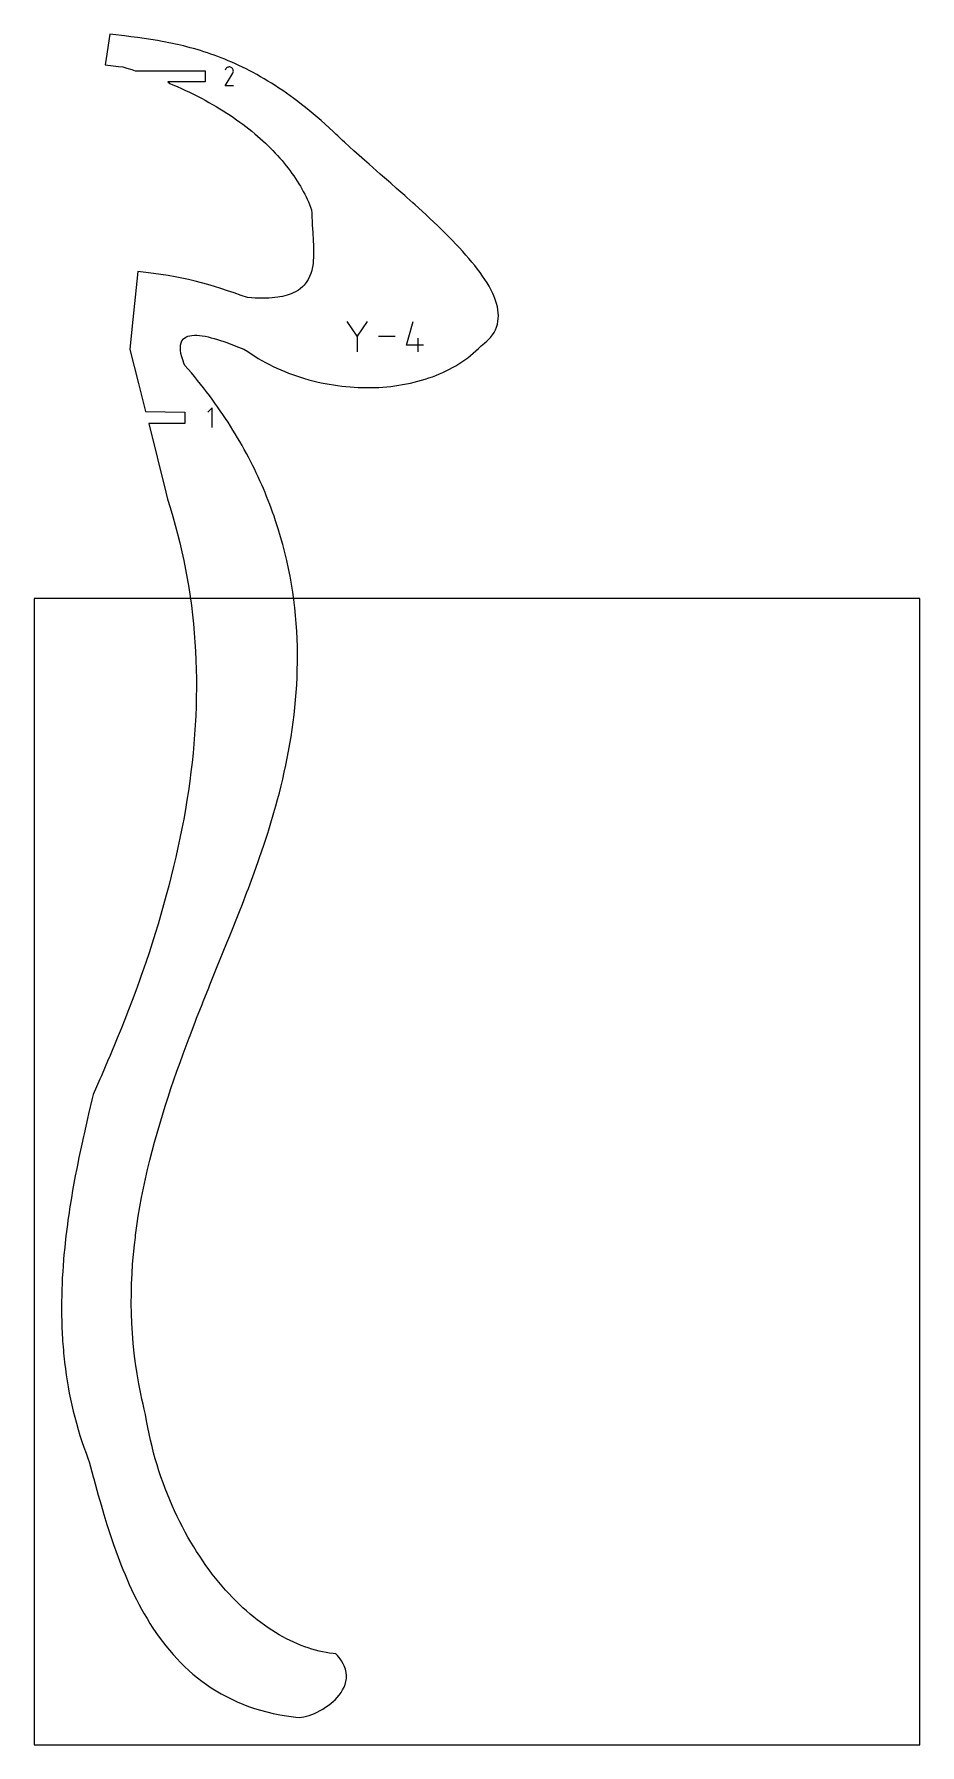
# Model space of a CAD drawing. Extents: x 0 to 216, y 0 to 417.
import ezdxf

# ---------------------------------------------------------------- set-up
doc = ezdxf.new("R2010")
doc.units = 0

msp = doc.modelspace()

# ---------------------------------------------------------------- linework, layer by layer
at = {"layer": 'annotation', "color": 1}
for p, q in [((46.769348, 408.60128), (46.663601, 408.451329)), ((46.896221, 408.726454), (46.769348, 408.60128)), ((47.04036, 408.825848), (46.896221, 408.726454)), ((47.197908, 408.898462), (47.04036, 408.825848)), ((47.365006, 408.943291), (47.197908, 408.898462)), ((47.537794, 408.959335), (47.365006, 408.943291)), ((47.712416, 408.945589), (47.537794, 408.959335)), ((47.885011, 408.901053), (47.712416, 408.945589)), ((48.051722, 408.824723), (47.885011, 408.901053)), ((48.200827, 408.718844), (48.051722, 408.824723)), ((48.051722, 408.824723), (48.051722, 408.824723)), ((48.325495, 408.59179), (48.200827, 408.718844)), ((46.527483, 404.389843), (48.402764, 407.408806)), ((46.663601, 408.451329), (46.530349, 408.195713)), ((48.424618, 408.447455), (48.325495, 408.59179)), ((48.402764, 407.408806), (48.405006, 407.41158)), ((48.402764, 407.408806), (48.402764, 407.408806)), ((48.405006, 407.41158), (48.407156, 407.414377)), ((48.407156, 407.414377), (48.409228, 407.417222)), ((48.409228, 407.417222), (48.411236, 407.420138)), ((48.411236, 407.420138), (48.413195, 407.423148)), ((48.413195, 407.423148), (48.415118, 407.426275)), ((48.415118, 407.426275), (48.417021, 407.429545)), ((48.417021, 407.429545), (48.418916, 407.432979)), ((48.418916, 407.432979), (48.420818, 407.436602)), ((48.420818, 407.436602), (48.498248, 407.602851)), ((48.420818, 407.436602), (48.420818, 407.436602)), ((48.497086, 408.289733), (48.424618, 408.447455)), ((48.541792, 408.122517), (48.497086, 408.289733)), ((48.498248, 407.602851), (48.543481, 407.775182)), ((48.557626, 407.949702), (48.541792, 408.122517)), ((48.543481, 407.775182), (48.557626, 407.949702)), ((48.556936, 404.389843), (46.527483, 404.389843)), ((78.72594, 343.358854), (76.262389, 346.921486)), ((81.189028, 346.921486), (78.72594, 343.358854)), ((90.766727, 341.177599), (92.404463, 346.921254)), ((78.72594, 343.64555), (78.72594, 339.535463)), ((87.997837, 343.228474), (83.959539, 343.228474)), ((93.638323, 339.535695), (93.638323, 342.815798)), ((94.867551, 341.177599), (90.766727, 341.177599)), ((43.419477, 325.863204), (42.352375, 324.795801)), ((43.419477, 321.063204), (43.419477, 325.863204))]:
    msp.add_line(p, q, dxfattribs=at)
at = {"layer": 'boundary', "color": 5}
for p, q in [((18.410479, 416.935335), (17.542053, 411.043345)), ((19.203423, 416.845356), (18.410479, 416.935335)), ((21.984616, 416.526557), (19.203423, 416.845356)), ((23.581195, 416.33099), (21.984616, 416.526557)), ((25.185232, 416.12191), (23.581195, 416.33099)), ((26.796862, 415.895887), (25.185232, 416.12191)), ((28.415897, 415.649927), (26.796862, 415.895887)), ((30.042334, 415.380707), (28.415897, 415.649927)), ((31.173798, 415.181583), (30.042334, 415.380707)), ((31.676259, 415.084966), (31.173798, 415.181583)), ((32.806411, 414.86735), (31.676259, 415.084966)), ((33.317709, 414.759665), (32.806411, 414.86735)), ((34.4473, 414.521336), (33.317709, 414.759665)), ((34.96682, 414.401499), (34.4473, 414.521336)), ((36.362223, 414.075021), (34.96682, 414.401499)), ((37.191924, 413.867047), (36.362223, 414.075021)), ((38.02371, 413.649067), (37.191924, 413.867047)), ((38.857604, 413.420646), (38.02371, 413.649067)), ((39.693717, 413.181464), (38.857604, 413.420646)), ((40.532034, 412.930945), (39.693717, 413.181464)), ((41.372628, 412.668957), (40.532034, 412.930945)), ((17.542053, 411.043345), (17.313119, 409.438164)), ((17.313119, 409.438164), (20.588446, 409.082633)), ((20.588446, 409.082633), (21.640621, 408.968376)), ((21.640621, 408.968376), (22.568081, 408.691113)), ((22.568081, 408.691113), (23.767365, 408.322066)), ((42.215533, 412.39485), (41.372628, 412.668957)), ((43.060817, 412.108426), (42.215533, 412.39485)), ((43.908471, 411.809254), (43.060817, 412.108426)), ((44.758613, 411.496892), (43.908471, 411.809254)), ((45.61126, 411.170987), (44.758613, 411.496892)), ((46.466518, 410.831162), (45.61126, 411.170987)), ((47.324477, 410.477148), (46.466518, 410.831162)), ((48.185128, 410.108397), (47.324477, 410.477148)), ((49.048646, 409.724525), (48.185128, 410.108397)), ((49.915054, 409.325238), (49.048646, 409.724525)), ((50.784457, 408.910061), (49.915054, 409.325238)), ((51.65689, 408.478736), (50.784457, 408.910061)), ((23.767365, 408.322066), (24.629593, 408.047663)), ((24.629593, 408.047663), (41.703826, 408.047663)), ((41.703825, 405.301663), (32.579475, 405.301663)), ((32.579475, 405.301663), (33.060492, 404.950262)), ((33.060492, 404.950262), (33.831083, 404.623498)), ((33.831083, 404.623498), (34.868889, 404.173449)), ((41.703826, 408.047663), (41.703825, 405.301663)), ((52.532559, 408.030738), (51.65689, 408.478736)), ((53.41149, 407.565958), (52.532559, 408.030738)), ((54.293768, 407.08378), (53.41149, 407.565958)), ((55.179523, 406.583973), (54.293768, 407.08378)), ((56.068855, 406.065978), (55.179523, 406.583973)), ((56.961951, 405.529623), (56.068855, 406.065978)), ((57.858864, 404.974452), (56.961951, 405.529623)), ((58.759738, 404.40012), (57.858864, 404.974452)), ((34.868889, 404.173449), (35.890778, 403.716096)), ((35.890778, 403.716096), (36.896785, 403.251474)), ((36.896785, 403.251474), (37.886997, 402.779919)), ((37.886997, 402.779919), (38.861384, 402.301718)), ((38.861384, 402.301718), (39.820144, 401.816677)), ((39.820144, 401.816677), (40.763126, 401.325013)), ((40.763126, 401.325013), (41.690481, 400.82702)), ((41.690481, 400.82702), (42.602266, 400.322814)), ((42.602266, 400.322814), (43.498445, 399.812538)), ((59.66471, 403.806167), (58.759738, 404.40012)), ((60.573921, 403.192382), (59.66471, 403.806167)), ((61.487441, 402.558482), (60.573921, 403.192382)), ((62.405555, 401.903819), (61.487441, 402.558482)), ((63.32832, 401.228181), (62.405555, 401.903819)), ((64.255931, 400.53116), (63.32832, 401.228181)), ((65.18853, 399.81251), (64.255931, 400.53116)), ((43.498445, 399.812538), (44.379042, 399.296273)), ((44.379042, 399.296273), (45.244192, 398.774236)), ((45.244192, 398.774236), (46.093851, 398.246608)), ((46.093851, 398.246608), (46.928098, 397.713241)), ((46.928098, 397.713241), (47.746949, 397.174704)), ((47.746949, 397.174704), (48.550454, 396.630897)), ((48.550454, 396.630897), (49.338587, 396.082053)), ((66.126216, 399.07182), (65.18853, 399.81251)), ((67.069241, 398.308827), (66.126216, 399.07182)), ((68.017783, 397.523032), (67.069241, 398.308827)), ((68.972033, 396.714214), (68.017783, 397.523032)), ((69.932105, 395.881854), (68.972033, 396.714214)), ((49.338587, 396.082053), (50.111506, 395.528168)), ((50.111506, 395.528168), (50.869086, 394.96963)), ((50.869086, 394.96963), (51.61137, 394.406474)), ((51.61137, 394.406474), (52.338412, 393.838727)), ((52.338412, 393.838727), (53.050286, 393.266692)), ((53.050286, 393.266692), (53.746977, 392.690506)), ((53.746977, 392.690506), (54.428504, 392.110218)), ((54.428504, 392.110218), (55.094851, 391.526064)), ((70.898185, 395.025872), (69.932105, 395.881854)), ((71.870534, 394.145622), (70.898185, 395.025872)), ((72.849312, 393.241115), (71.870534, 394.145622)), ((73.533052, 392.597731), (72.849312, 393.241115)), ((74.027936, 392.13888), (73.533052, 392.597731)), ((75.169499, 391.066884), (74.027936, 392.13888)), ((55.094851, 391.526064), (55.746086, 390.93809)), ((55.746086, 390.93809), (56.382164, 390.346573)), ((56.382164, 390.346573), (57.003203, 389.751434)), ((57.003203, 389.751434), (57.609067, 389.15298)), ((57.609067, 389.15298), (58.199909, 388.551345)), ((58.199909, 388.551345), (58.775686, 387.946707)), ((58.775686, 387.946707), (59.336389, 387.33915)), ((75.684365, 390.599379), (75.169499, 391.066884)), ((76.887769, 389.492587), (75.684365, 390.599379)), ((77.951867, 388.547819), (76.887769, 389.492587)), ((80.528178, 386.229666), (77.951867, 388.547819)), ((59.336389, 387.33915), (59.882079, 386.72875)), ((59.882079, 386.72875), (60.412695, 386.115923)), ((60.412695, 386.115923), (60.928274, 385.500285)), ((60.928274, 385.500285), (61.428822, 384.882449)), ((61.428822, 384.882449), (61.914377, 384.262277)), ((61.914377, 384.262277), (62.384872, 383.640225)), ((62.384872, 383.640225), (62.84042, 383.016129)), ((81.632728, 385.265348), (80.528178, 386.229666)), ((84.370194, 382.841139), (81.632728, 385.265348)), ((62.84042, 383.016129), (63.280863, 382.390317)), ((63.280863, 382.390317), (63.706333, 381.762696)), ((63.706333, 381.762696), (64.116811, 381.133645)), ((64.116811, 381.133645), (64.512308, 380.503199)), ((64.512308, 380.503199), (64.892732, 379.871447)), ((64.892732, 379.871447), (65.258172, 379.238669)), ((84.93663, 382.348389), (84.370194, 382.841139)), ((86.339595, 381.109461), (84.93663, 382.348389)), ((86.906842, 380.615053), (86.339595, 381.109461)), ((88.326307, 379.358157), (86.906842, 380.615053)), ((65.258172, 379.238669), (65.608596, 378.604784)), ((65.608596, 378.604784), (65.94403, 377.97024)), ((65.94403, 377.97024), (66.264479, 377.334784)), ((66.264479, 377.334784), (66.569863, 376.698904)), ((66.569863, 376.698904), (66.860179, 376.062583)), ((66.860179, 376.062583), (67.135543, 375.425864)), ((67.135543, 375.425864), (67.395846, 374.788962)), ((88.891235, 378.863186), (88.326307, 379.358157)), ((90.318836, 377.591503), (88.891235, 378.863186)), ((90.878312, 377.096805), (90.318836, 377.591503)), ((92.305607, 375.812508), (90.878312, 377.096805)), ((92.856469, 375.319274), (92.305607, 375.812508)), ((94.547358, 373.778543), (92.856469, 375.319274)), ((67.395846, 374.788962), (67.641139, 374.152021)), ((67.641139, 374.152021), (67.692688, 373.280696)), ((67.692688, 373.280696), (67.701928, 372.321457)), ((67.701928, 372.321457), (67.733301, 371.349548)), ((67.733301, 371.349548), (67.781372, 370.368535)), ((95.518112, 372.884103), (94.547358, 373.778543)), ((96.479545, 371.98899), (95.518112, 372.884103)), ((97.430149, 371.094039), (96.479545, 371.98899)), ((98.368268, 370.199528), (97.430149, 371.094039)), ((67.781372, 370.368535), (67.88936, 368.627916)), ((67.88936, 368.627916), (68.011992, 366.652939)), ((99.292416, 369.305946), (98.368268, 370.199528)), ((100.200994, 368.413697), (99.292416, 369.305946)), ((101.092495, 367.523435), (100.200994, 368.413697)), ((101.965386, 366.635235), (101.092495, 367.523435)), ((68.011992, 366.652939), (68.074965, 365.44463)), ((68.074965, 365.44463), (68.104401, 364.479691)), ((68.110456, 363.528921), (68.08734, 362.59587)), ((68.104401, 364.479691), (68.110456, 363.528921)), ((102.81792, 365.749921), (101.965386, 366.635235)), ((103.648611, 364.867759), (102.81792, 365.749921)), ((104.455813, 363.989317), (103.648611, 364.867759)), ((105.237999, 363.114976), (104.455813, 363.989317)), ((105.993484, 362.245035), (105.237999, 363.114976)), ((25.256156, 359.059723), (23.823401, 345.018281)), ((27.215824, 358.857829), (25.256156, 359.059723)), ((29.094617, 358.631947), (27.215824, 358.857829)), ((30.902351, 358.38185), (29.094617, 358.631947)), ((67.43659, 358.614772), (67.138914, 357.842627)), ((67.649629, 359.330404), (67.43659, 358.614772)), ((67.767108, 359.839696), (67.649629, 359.330404)), ((67.905724, 360.59751), (67.767108, 359.839696)), ((67.976535, 361.134915), (67.905724, 360.59751)), ((68.029036, 361.683896), (67.976535, 361.134915)), ((68.08734, 362.59587), (68.029036, 361.683896)), ((106.720632, 361.380435), (105.993484, 362.245035)), ((107.417883, 360.520928), (106.720632, 361.380435)), ((108.083565, 359.667479), (107.417883, 360.520928)), ((108.716062, 358.820352), (108.083565, 359.667479)), ((109.313779, 357.979955), (108.716062, 358.820352)), ((32.648647, 358.106745), (30.902351, 358.38185)), ((34.342778, 357.806317), (32.648647, 358.106745)), ((35.994207, 357.479953), (34.342778, 357.806317)), ((37.612097, 357.126959), (35.994207, 357.479953)), ((39.205534, 356.746968), (37.612097, 357.126959)), ((40.783545, 356.339371), (39.205534, 356.746968)), ((42.355224, 355.903705), (40.783545, 356.339371)), ((43.929733, 355.439392), (42.355224, 355.903705)), ((45.515924, 354.945811), (43.929733, 355.439392)), ((47.122969, 354.422541), (45.515924, 354.945811)), ((48.759854, 353.868995), (47.122969, 354.422541)), ((64.416239, 354.585395), (63.691082, 354.154887)), ((64.857707, 354.90465), (64.416239, 354.585395)), ((65.449973, 355.408532), (64.857707, 354.90465)), ((65.807606, 355.776531), (65.449973, 355.408532)), ((66.330506, 356.420278), (65.807606, 355.776531)), ((66.772241, 357.110139), (66.330506, 356.420278)), ((67.138914, 357.842627), (66.772241, 357.110139)), ((109.875012, 357.146767), (109.313779, 357.979955)), ((110.398099, 356.321202), (109.875012, 357.146767)), ((110.881456, 355.503749), (110.398099, 356.321202)), ((111.323431, 354.694776), (110.881456, 355.503749)), ((111.813821, 353.700439), (111.323431, 354.694776)), ((50.435634, 353.28485), (48.759854, 353.868995)), ((52.022923, 352.765907), (50.435634, 353.28485)), ((52.983337, 352.691311), (52.022923, 352.765907)), ((53.906105, 352.63839), (52.983337, 352.691311)), ((54.791879, 352.606856), (53.906105, 352.63839)), ((55.641275, 352.596031), (54.791879, 352.606856)), ((56.454947, 352.605677), (55.641275, 352.596031)), ((57.233661, 352.635303), (56.454947, 352.605677)), ((57.97809, 352.68446), (57.233661, 352.635303)), ((58.68888, 352.75267), (57.97809, 352.68446)), ((59.366741, 352.839619), (58.68888, 352.75267)), ((59.889611, 352.920969), (59.366741, 352.839619)), ((60.508851, 353.040214), (59.889611, 352.920969)), ((61.0974, 353.176871), (60.508851, 353.040214)), ((61.655837, 353.330493), (61.0974, 353.176871)), ((62.184951, 353.500546), (61.655837, 353.330493)), ((62.68544, 353.687047), (62.184951, 353.500546)), ((63.158152, 353.889031), (62.68544, 353.687047)), ((63.691082, 354.154887), (63.158152, 353.889031)), ((112.035441, 353.204106), (111.813821, 353.700439)), ((112.311609, 352.520942), (112.035441, 353.204106)), ((112.488662, 352.034408), (112.311609, 352.520942)), ((112.730294, 351.267437), (112.488662, 352.034408)), ((112.921531, 350.511386), (112.730294, 351.267437)), ((113.0606, 349.766544), (112.921531, 350.511386)), ((112.70699, 345.558553), (112.91595, 346.226676)), ((112.91595, 346.226676), (113.062593, 346.908693)), ((113.146027, 349.033463), (113.0606, 349.766544)), ((113.062593, 346.908693), (113.148663, 347.604073)), ((113.175917, 348.312506), (113.146027, 349.033463)), ((113.148663, 347.604073), (113.175917, 348.312506)), ((23.823401, 345.018281), (23.314175, 340.091668)), ((35.803191, 341.708922), (36.011907, 342.183185)), ((36.011907, 342.183185), (36.42616, 342.71493)), ((36.42616, 342.71493), (36.988012, 343.119358)), ((36.988012, 343.119358), (37.454744, 343.322511)), ((37.454744, 343.322511), (37.952175, 343.457816)), ((37.952175, 343.457816), (38.46644, 343.536687)), ((38.46644, 343.536687), (39.048784, 343.572773)), ((39.048784, 343.572773), (39.669024, 343.563138)), ((39.669024, 343.563138), (40.32287, 343.511495)), ((40.32287, 343.511495), (40.965168, 343.426405)), ((40.965168, 343.426405), (41.670991, 343.303619)), ((41.670991, 343.303619), (42.398029, 343.149362)), ((42.398029, 343.149362), (43.142193, 342.967092)), ((43.142193, 342.967092), (43.899363, 342.760267)), ((43.899363, 342.760267), (44.66519, 342.532417)), ((44.66519, 342.532417), (45.435559, 342.287137)), ((45.435559, 342.287137), (46.206145, 342.027833)), ((46.206145, 342.027833), (46.972595, 341.758141)), ((109.799131, 341.651754), (110.366889, 342.149565)), ((110.366889, 342.149565), (110.741628, 342.513198)), ((110.741628, 342.513198), (111.213689, 343.03257)), ((111.213689, 343.03257), (111.689118, 343.64127)), ((111.689118, 343.64127), (112.09529, 344.265393)), ((112.09529, 344.265393), (112.434029, 344.904479)), ((112.434029, 344.904479), (112.70699, 345.558553)), ((23.314175, 340.091668), (25.425658, 331.827722)), ((35.627306, 340.5734), (35.676717, 341.179953)), ((35.659582, 339.885643), (35.627306, 340.5734)), ((35.778443, 339.113087), (35.659582, 339.885643)), ((35.676717, 341.179953), (35.803191, 341.708922)), ((35.977227, 338.291522), (35.778443, 339.113087)), ((36.130312, 337.787387), (35.977227, 338.291522)), ((36.296462, 337.29919), (36.130312, 337.787387)), ((46.972595, 341.758141), (48.358529, 341.244152)), ((48.358529, 341.244152), (49.794374, 340.689034)), ((49.794374, 340.689034), (51.129734, 340.159486)), ((51.129734, 340.159486), (52.04651, 339.579767)), ((52.04651, 339.579767), (52.895109, 339.006041)), ((52.895109, 339.006041), (53.75713, 338.451996)), ((53.75713, 338.451996), (54.632089, 337.91727)), ((54.632089, 337.91727), (55.519412, 337.401958)), ((104.989036, 337.573089), (105.691264, 338.088)), ((105.691264, 338.088), (106.375598, 338.621691)), ((106.375598, 338.621691), (107.041612, 339.174214)), ((107.041612, 339.174214), (107.688863, 339.745484)), ((107.688863, 339.745484), (108.31693, 340.335638)), ((108.31693, 340.335638), (108.925418, 340.944432)), ((108.925418, 340.944432), (109.354407, 341.304119)), ((109.354407, 341.304119), (109.799131, 341.651754)), ((36.488087, 336.787168), (36.296462, 337.29919)), ((36.753304, 336.220689), (36.488087, 336.787168)), ((37.541688, 335.3107), (36.753304, 336.220689)), ((38.317162, 334.398294), (37.541688, 335.3107)), ((39.07981, 333.483612), (38.317162, 334.398294)), ((55.519412, 337.401958), (56.41856, 336.906081)), ((56.41856, 336.906081), (57.328955, 336.429682)), ((57.328955, 336.429682), (58.249892, 335.972684)), ((58.249892, 335.972684), (59.180976, 335.535111)), ((59.180976, 335.535111), (60.121532, 335.116845)), ((60.121532, 335.116845), (61.071011, 334.717952)), ((61.071011, 334.717952), (62.028757, 334.338466)), ((62.028757, 334.338466), (62.99425, 333.978397)), ((62.99425, 333.978397), (63.9669, 333.637592)), ((63.9669, 333.637592), (64.946064, 333.316132)), ((97.083627, 333.457025), (97.939372, 333.784004)), ((97.939372, 333.784004), (98.781879, 334.129894)), ((98.781879, 334.129894), (99.610734, 334.494447)), ((99.610734, 334.494447), (100.425422, 334.877886)), ((100.425422, 334.877886), (101.225404, 335.280095)), ((101.225404, 335.280095), (102.010253, 335.701133)), ((102.010253, 335.701133), (102.779562, 336.14095)), ((102.779562, 336.14095), (103.532753, 336.59943)), ((103.532753, 336.59943), (104.269359, 337.076955)), ((104.269359, 337.076955), (104.989036, 337.573089)), ((25.425658, 331.827722), (27.145155, 324.986202)), ((39.829646, 332.566442), (39.07981, 333.483612)), ((40.566702, 331.646977), (39.829646, 332.566442)), ((41.291081, 330.725342), (40.566702, 331.646977)), ((42.002889, 329.801753), (41.291081, 330.725342)), ((42.702119, 328.875921), (42.002889, 329.801753)), ((64.946064, 333.316132), (65.931243, 333.013899)), ((65.931243, 333.013899), (66.921726, 332.731082)), ((66.921726, 332.731082), (67.916988, 332.467589)), ((67.916988, 332.467589), (68.916411, 332.223286)), ((68.916411, 332.223286), (69.919406, 331.99828)), ((69.919406, 331.99828), (70.925398, 331.792535)), ((70.925398, 331.792535), (71.933797, 331.605885)), ((71.933797, 331.605885), (72.94397, 331.438686)), ((72.94397, 331.438686), (73.95534, 331.290538)), ((73.95534, 331.290538), (74.967352, 331.161578)), ((74.967352, 331.161578), (75.979335, 331.051852)), ((75.979335, 331.051852), (76.990746, 330.961308)), ((76.990746, 330.961308), (78.00104, 330.889856)), ((78.00104, 330.889856), (79.009565, 330.837545)), ((79.009565, 330.837545), (80.015747, 330.804375)), ((80.015747, 330.804375), (81.019068, 330.790227)), ((81.019068, 330.790227), (82.018854, 330.795327)), ((82.018854, 330.795327), (83.014547, 330.819406)), ((83.014547, 330.819406), (84.00567, 330.862443)), ((84.00567, 330.862443), (84.991529, 330.924637)), ((84.991529, 330.924637), (85.971675, 331.005843)), ((85.971675, 331.005843), (86.945461, 331.105957)), ((86.945461, 331.105957), (87.912355, 331.225066)), ((87.912355, 331.225066), (88.87183, 331.363156)), ((88.87183, 331.363156), (89.823357, 331.520224)), ((89.823357, 331.520224), (90.766309, 331.696288)), ((90.766309, 331.696288), (91.700217, 331.89104)), ((91.700217, 331.89104), (92.624529, 332.10492)), ((92.624529, 332.10492), (93.538721, 332.337599)), ((93.538721, 332.337599), (94.442228, 332.589214)), ((94.442228, 332.589214), (95.334528, 332.859515)), ((95.334528, 332.859515), (96.215191, 333.148819)), ((96.215191, 333.148819), (97.083627, 333.457025)), ((43.388915, 327.947994), (42.702119, 328.875921)), ((44.063192, 327.018208), (43.388915, 327.947994)), ((44.725114, 326.086541), (44.063192, 327.018208)), ((45.374689, 325.152874), (44.725114, 326.086541)), ((27.145155, 324.986202), (36.759377, 324.836204)), ((36.759377, 322.090204), (27.921013, 322.090204)), ((27.921013, 322.090204), (32.083992, 305.335591)), ((36.759377, 324.836204), (36.759377, 322.090204)), ((46.012048, 324.217469), (45.374689, 325.152874)), ((46.637256, 323.280481), (46.012048, 324.217469)), ((47.250226, 322.341709), (46.637256, 323.280481)), ((47.851174, 321.401306), (47.250226, 322.341709)), ((48.440056, 320.459298), (47.851174, 321.401306)), ((49.016954, 319.515881), (48.440056, 320.459298)), ((49.582016, 318.571002), (49.016954, 319.515881)), ((50.13519, 317.624685), (49.582016, 318.571002)), ((50.676518, 316.677061), (50.13519, 317.624685)), ((51.206195, 315.728119), (50.676518, 316.677061)), ((51.724104, 314.778034), (51.206195, 315.728119)), ((52.230431, 313.826639), (51.724104, 314.778034)), ((52.725224, 312.874278), (52.230431, 313.826639)), ((53.208539, 311.920781), (52.725224, 312.874278)), ((53.680446, 310.966315), (53.208539, 311.920781)), ((54.140904, 310.010965), (53.680446, 310.966315)), ((54.590108, 309.054714), (54.140904, 310.010965)), ((55.027993, 308.097588), (54.590108, 309.054714)), ((32.083992, 305.335591), (32.516433, 303.59967)), ((55.45474, 307.139693), (55.027993, 308.097588)), ((55.870388, 306.181041), (55.45474, 307.139693)), ((56.274915, 305.221797), (55.870388, 306.181041)), ((56.6684, 304.261998), (56.274915, 305.221797)), ((32.516433, 303.59967), (33.158546, 301.557641)), ((33.158546, 301.557641), (33.796183, 299.418503)), ((57.05096, 303.301596), (56.6684, 304.261998)), ((57.422695, 302.340585), (57.05096, 303.301596)), ((57.783564, 301.379336), (57.422695, 302.340585)), ((58.13369, 300.417513), (57.783564, 301.379336)), ((58.473118, 299.455529), (58.13369, 300.417513)), ((33.796183, 299.418503), (34.399982, 297.272169)), ((34.399982, 297.272169), (34.969607, 295.119073)), ((58.861395, 298.307587), (58.473118, 299.455529)), ((59.484562, 296.378685), (58.861395, 298.307587)), ((60.065895, 294.449531), (59.484562, 296.378685)), ((34.969607, 295.119073), (35.505496, 292.959136)), ((35.505496, 292.959136), (36.007581, 290.792653)), ((60.605998, 292.520474), (60.065895, 294.449531)), ((61.105412, 290.592034), (60.605998, 292.520474)), ((36.007581, 290.792653), (36.475949, 288.619598)), ((36.475949, 288.619598), (36.910521, 286.440335)), ((61.564791, 288.664619), (61.105412, 290.592034)), ((61.984701, 286.738769), (61.564791, 288.664619)), ((36.910521, 286.440335), (37.311597, 284.254752)), ((37.311597, 284.254752), (37.67918, 282.063183)), ((62.365657, 284.814799), (61.984701, 286.738769)), ((62.708404, 282.893126), (62.365657, 284.814799)), ((37.67918, 282.063183), (38.013354, 279.865707)), ((38.013354, 279.865707), (38.314253, 277.662358)), ((63.013526, 280.97451), (62.708404, 282.893126)), ((63.281669, 279.059033), (63.013526, 280.97451)), ((38.314253, 277.662358), (38.582021, 275.453309)), ((38.582021, 275.453309), (38.816791, 273.238557)), ((63.51349, 277.147387), (63.281669, 279.059033)), ((63.709664, 275.240158), (63.51349, 277.147387)), ((63.87087, 273.337451), (63.709664, 275.240158)), ((38.816791, 273.238557), (39.01864, 271.0184)), ((39.01864, 271.0184), (39.187649, 268.792738)), ((63.997795, 271.439957), (63.87087, 273.337451)), ((64.091198, 269.548297), (63.997795, 271.439957)), ((39.187649, 268.792738), (39.324159, 266.561984)), ((64.151717, 267.662771), (64.091198, 269.548297)), ((64.180232, 265.783836), (64.151717, 267.662771)), ((39.324159, 266.561984), (39.428209, 264.326029)), ((39.428209, 264.326029), (39.499886, 262.084984)), ((64.144194, 262.048039), (64.177435, 263.912168)), ((64.177435, 263.912168), (64.180232, 265.783836)), ((39.499886, 262.084984), (39.539674, 259.838855)), ((39.539674, 259.838855), (39.547444, 257.588013)), ((63.989412, 258.345141), (64.081271, 260.192283)), ((64.081271, 260.192283), (64.144194, 262.048039)), ((39.523548, 255.33222), (39.468123, 253.071855)), ((39.547444, 257.588013), (39.523548, 255.33222)), ((63.54909, 252.861568), (63.722435, 254.679228)), ((63.722435, 254.679228), (63.869511, 256.507334)), ((63.869511, 256.507334), (63.989412, 258.345141)), ((39.381507, 250.806941), (39.263827, 248.537568)), ((39.468123, 253.071855), (39.381507, 250.806941)), ((63.127094, 249.259315), (63.350338, 251.054743)), ((63.350338, 251.054743), (63.54909, 252.861568)), ((39.115461, 246.263826), (38.936516, 243.98583)), ((39.263827, 248.537568), (39.115461, 246.263826)), ((62.61088, 245.705322), (62.880299, 247.47604)), ((62.880299, 247.47604), (63.127094, 249.259315)), ((38.936516, 243.98583), (38.727419, 241.7036)), ((61.67697, 240.474789), (62.008275, 242.204079)), ((62.008275, 242.204079), (62.319862, 243.947761)), ((62.319862, 243.947761), (62.61088, 245.705322)), ((38.488376, 239.417443), (38.219666, 237.127355)), ((38.727419, 241.7036), (38.488376, 239.417443)), ((60.959603, 237.061898), (61.327085, 238.760602)), ((61.327085, 238.760602), (61.67697, 240.474789)), ((37.921602, 234.833394), (37.594665, 232.535735)), ((38.219666, 237.127355), (37.921602, 234.833394)), ((59.762832, 232.066603), (60.176369, 233.714388)), ((60.176369, 233.714388), (60.575726, 235.37967)), ((60.575726, 235.37967), (60.959603, 237.061898)), ((37.239028, 230.234445), (36.855122, 227.929812)), ((37.594665, 232.535735), (37.239028, 230.234445)), ((58.897192, 228.826819), (59.335999, 230.43721)), ((59.335999, 230.43721), (59.762832, 232.066603)), ((36.443317, 225.621804), (36.003946, 223.310634)), ((36.855122, 227.929812), (36.443317, 225.621804)), ((57.168678, 222.976546), (57.863964, 225.267009)), ((57.863964, 225.267009), (58.109311, 226.067587)), ((58.109311, 226.067587), (58.447477, 227.236138)), ((58.447477, 227.236138), (58.897192, 228.826819)), ((35.537447, 220.996368), (35.044314, 218.679293)), ((36.003946, 223.310634), (35.537447, 220.996368)), ((56.043905, 219.505508), (56.918808, 222.205351)), ((56.918808, 222.205351), (57.168678, 222.976546)), ((35.044314, 218.679293), (34.524914, 216.359372)), ((54.942801, 216.268964), (55.420467, 217.658314)), ((55.420467, 217.658314), (56.043905, 219.505508)), ((33.979663, 214.036976), (33.40908, 211.712078)), ((34.524914, 216.359372), (33.979663, 214.036976)), ((53.607322, 212.527494), (54.606382, 215.330463)), ((54.606382, 215.330463), (54.942801, 216.268964)), ((32.813626, 209.3851), (32.193856, 207.055904)), ((33.40908, 211.712078), (32.813626, 209.3851)), ((51.851545, 207.831769), (52.204017, 208.749062)), ((52.204017, 208.749062), (53.260868, 211.597802)), ((53.260868, 211.597802), (53.607322, 212.527494)), ((31.550195, 204.72488), (30.883215, 202.392255)), ((32.193856, 207.055904), (31.550195, 204.72488)), ((50.017496, 203.106916), (50.741205, 204.932572)), ((50.741205, 204.932572), (51.851545, 207.831769)), ((30.883215, 202.392255), (30.193428, 200.058122)), ((47.672666, 197.181555), (50.017496, 203.106916)), ((29.481451, 197.722762), (28.747816, 195.38636)), ((30.193428, 200.058122), (29.481451, 197.722762)), ((46.971681, 195.446214), (47.672666, 197.181555)), ((27.993248, 193.049209), (27.218191, 190.711548)), ((28.747816, 195.38636), (27.993248, 193.049209)), ((44.47483, 189.266921), (46.971681, 195.446214)), ((26.423256, 188.373596), (26.110083, 187.473915)), ((27.218191, 190.711548), (26.423256, 188.373596)), ((42.851263, 185.24614), (44.154448, 188.472401)), ((44.154448, 188.472401), (44.47483, 189.266921)), ((24.745572, 183.737948), (23.875994, 181.427589)), ((25.597402, 186.050331), (24.745572, 183.737948)), ((26.110083, 187.473915), (25.597402, 186.050331)), ((41.224651, 181.181829), (42.548947, 184.489143)), ((42.548947, 184.489143), (42.851263, 185.24614)), ((23.875994, 181.427589), (22.989638, 179.119596)), ((39.605086, 177.073557), (40.94359, 180.466811)), ((40.94359, 180.466811), (41.224651, 181.181829)), ((22.087195, 176.814413), (21.169537, 174.512358)), ((22.989638, 179.119596), (22.087195, 176.814413)), ((38.003147, 172.920638), (39.348075, 176.4048)), ((39.348075, 176.4048), (39.605086, 177.073557)), ((20.237256, 172.213825), (18.332688, 167.629036)), ((21.169537, 174.512358), (20.237256, 172.213825)), ((36.327595, 168.442221), (37.772377, 172.302216)), ((37.772377, 172.302216), (38.003147, 172.920638)), ((18.067738, 167.012562), (16.380142, 163.06353)), ((18.332688, 167.629036), (18.067738, 167.012562)), ((35.561897, 166.340033), (36.327595, 168.442221)), ((16.380142, 163.06353), (16.023806, 162.255432)), ((34.065234, 162.102433), (34.807249, 164.226858)), ((34.807249, 164.226858), (35.561897, 166.340033)), ((14.386743, 158.520979), (14.143017, 157.496891)), ((16.023806, 162.255432), (14.386743, 158.520979)), ((32.624321, 157.819746), (33.337231, 159.966718)), ((33.337231, 159.966718), (34.065234, 162.102433)), ((14.143017, 157.496891), (13.270986, 153.804447)), ((31.250012, 153.491374), (31.928194, 155.661288)), ((31.928194, 155.661288), (32.624321, 157.819746)), ((12.99623, 152.612541), (12.151223, 148.916186)), ((13.270986, 153.804447), (12.99623, 152.612541)), ((29.953263, 149.116647), (30.591278, 151.309862)), ((30.591278, 151.309862), (31.250012, 153.491374)), ((11.598896, 146.410749), (11.446899, 145.702197)), ((12.004019, 148.252884), (11.598896, 146.410749)), ((12.151223, 148.916186), (12.004019, 148.252884)), ((28.74548, 144.694934), (29.337552, 146.911714)), ((29.337552, 146.911714), (29.953263, 149.116647)), ((10.901238, 143.111809), (10.528275, 141.283717)), ((11.056665, 143.866137), (10.901238, 143.111809)), ((11.446899, 145.702197), (11.056665, 143.866137)), ((27.637973, 140.225708), (28.178456, 142.466297)), ((28.178456, 142.466297), (28.74548, 144.694934)), ((9.860418, 137.819202), (9.528213, 136.01101)), ((10.017508, 138.664897), (9.860418, 137.819202)), ((10.371056, 140.483532), (10.017508, 138.664897)), ((10.528275, 141.283717), (10.371056, 140.483532)), ((26.642317, 135.70851), (27.125372, 137.973112)), ((27.125372, 137.973112), (27.637973, 140.225708)), ((9.373281, 135.120806), (9.064209, 133.323632)), ((9.528213, 136.01101), (9.373281, 135.120806)), ((25.770304, 131.142936), (26.190109, 133.431778)), ((26.190109, 133.431778), (26.642317, 135.70851)), ((8.485781, 129.630429), (8.227655, 127.854451)), ((8.629318, 130.60427), (8.485781, 129.630429)), ((8.913709, 132.390495), (8.629318, 130.60427)), ((9.064209, 133.323632), (8.913709, 132.390495)), ((25.384385, 128.841894), (25.770304, 131.142936)), ((8.093539, 126.84287), (7.862898, 125.075839)), ((8.227655, 127.854451), (8.093539, 126.84287)), ((24.720293, 124.203464), (25.033848, 126.528722)), ((25.033848, 126.528722), (25.384385, 128.841894)), ((7.431875, 121.19497), (7.260317, 119.439156)), ((7.539105, 122.27013), (7.431875, 121.19497)), ((7.740898, 124.030205), (7.539105, 122.27013)), ((7.862898, 125.075839), (7.740898, 124.030205)), ((24.197446, 119.503889), (24.43888, 121.859911)), ((24.43888, 121.859911), (24.65469, 123.645894)), ((24.65469, 123.645894), (24.720293, 124.203464)), ((7.170378, 118.339665), (7.030324, 116.584707)), ((7.260317, 119.439156), (7.170378, 118.339665)), ((23.846551, 114.761122), (23.999463, 117.137512)), ((23.999463, 117.137512), (24.197446, 119.503889)), ((6.804865, 112.579258), (6.732834, 110.813237)), ((6.853164, 113.70876), (6.804865, 112.579258)), ((6.960097, 115.466915), (6.853164, 113.70876)), ((7.030324, 116.584707), (6.960097, 115.466915)), ((23.740235, 112.374826), (23.846551, 114.761122)), ((6.708286, 109.679388), (6.673254, 107.900264)), ((6.732834, 110.813237), (6.708286, 109.679388)), ((23.673221, 107.573692), (23.68197, 109.978899)), ((23.68197, 109.978899), (23.740235, 112.374826)), ((6.670354, 107.334915), (6.6675, 106.437962)), ((6.6675, 106.437962), (6.671022, 105.874435)), ((6.673254, 107.900264), (6.670354, 107.334915)), ((6.671022, 105.874435), (6.678364, 104.972105)), ((6.678364, 104.972105), (6.688452, 104.411432)), ((6.688452, 104.411432), (6.70654, 103.50298)), ((23.715532, 105.159514), (23.673221, 107.573692)), ((23.810296, 102.736741), (23.715532, 105.159514)), ((6.70654, 103.50298), (6.723158, 102.946266)), ((6.723158, 102.946266), (6.75224, 102.03097)), ((6.75224, 102.03097), (6.775477, 101.479285)), ((6.775477, 101.479285), (6.816098, 100.556376)), ((6.816098, 100.556376), (6.845924, 100.010771)), ((23.958386, 100.304835), (23.810296, 102.736741)), ((24.15449, 97.855152), (23.958386, 100.304835)), ((6.845924, 100.010771), (6.898592, 99.079397)), ((6.898592, 99.079397), (6.934996, 98.540999)), ((6.934996, 98.540999), (7.000375, 97.600432)), ((7.000375, 97.600432), (7.043158, 97.070306)), ((7.043158, 97.070306), (7.121675, 96.119754)), ((7.121675, 96.119754), (7.170722, 95.59902)), ((24.406209, 95.396102), (24.15449, 97.855152)), ((7.170722, 95.59902), (7.263026, 94.637823)), ((7.263026, 94.637823), (7.318083, 94.127479)), ((7.318083, 94.127479), (7.42482, 93.154772)), ((7.42482, 93.154772), (7.607777, 91.671182)), ((24.715233, 92.928224), (24.406209, 95.396102)), ((25.083217, 90.452009), (24.715233, 92.928224)), ((7.607777, 91.671182), (7.812288, 90.187313)), ((7.812288, 90.187313), (8.03874, 88.703495)), ((8.03874, 88.703495), (8.287709, 87.2201)), ((25.50454, 88.002008), (25.083217, 90.452009)), ((25.740477, 86.761961), (25.50454, 88.002008)), ((8.287709, 87.2201), (8.559544, 85.737603)), ((8.559544, 85.737603), (8.854677, 84.256351)), ((8.854677, 84.256351), (9.173886, 82.77677)), ((25.991814, 85.520515), (25.740477, 86.761961)), ((26.25878, 84.277719), (25.991814, 85.520515)), ((26.541673, 83.033655), (26.25878, 84.277719)), ((9.173886, 82.77677), (9.517317, 81.299221)), ((9.517317, 81.299221), (9.885382, 79.824194)), ((9.885382, 79.824194), (10.278724, 78.352136)), ((26.840444, 81.788488), (26.541673, 83.033655)), ((27.152257, 80.524873), (26.840444, 81.788488)), ((27.415939, 78.935042), (27.152257, 80.524873)), ((10.278724, 78.352136), (10.697619, 76.883387)), ((10.697619, 76.883387), (11.142801, 75.418515)), ((11.142801, 75.418515), (11.61437, 73.957996)), ((27.705881, 77.358822), (27.415939, 78.935042)), ((28.021584, 75.796859), (27.705881, 77.358822)), ((28.362277, 74.249516), (28.021584, 75.796859)), ((11.61437, 73.957996), (12.11288, 72.502195)), ((12.11288, 72.502195), (12.638728, 71.051736)), ((12.638728, 71.051736), (13.192397, 69.607054)), ((28.727573, 72.717231), (28.362277, 74.249516)), ((29.116933, 71.200643), (28.727573, 72.717231)), ((29.529823, 69.700007), (29.116933, 71.200643)), ((13.192397, 69.607054), (13.361216, 68.989957)), ((13.361216, 68.989957), (14.373872, 65.321212)), ((29.965819, 68.215919), (29.529823, 69.700007)), ((30.424044, 66.748853), (29.965819, 68.215919)), ((30.904225, 65.299194), (30.424044, 66.748853)), ((14.373872, 65.321212), (14.516425, 64.801259)), ((14.516425, 64.801259), (15.623334, 60.802953)), ((31.405786, 63.867413), (30.904225, 65.299194)), ((31.928012, 62.45394), (31.405786, 63.867413)), ((15.623334, 60.802953), (16.287694, 58.472252)), ((16.287694, 58.472252), (16.986149, 56.10255)), ((32.470444, 61.059257), (31.928012, 62.45394)), ((33.032385, 59.683814), (32.470444, 61.059257)), ((33.613433, 58.327928), (33.032385, 59.683814)), ((16.986149, 56.10255), (17.724012, 53.700561)), ((34.212942, 56.99212), (33.613433, 58.327928)), ((34.830323, 55.67676), (34.212942, 56.99212)), ((35.464954, 54.382235), (34.830323, 55.67676)), ((36.116287, 53.108982), (35.464954, 54.382235)), ((17.724012, 53.700561), (18.50696, 51.27315)), ((18.50696, 51.27315), (19.340472, 48.827474)), ((36.783749, 51.857335), (36.116287, 53.108982)), ((37.466837, 50.627711), (36.783749, 51.857335)), ((38.164741, 49.420451), (37.466837, 50.627711)), ((19.340472, 48.827474), (20.230007, 46.370833)), ((20.230007, 46.370833), (20.491504, 45.694266)), ((38.877112, 48.235929), (38.164741, 49.420451)), ((39.60335, 47.074495), (38.877112, 48.235929)), ((40.342764, 45.936456), (39.60335, 47.074495)), ((41.094834, 44.822143), (40.342764, 45.936456)), ((20.491504, 45.694266), (21.150844, 43.932856)), ((21.150844, 43.932856), (21.637635, 42.697778)), ((21.637635, 42.697778), (22.1368, 41.477203)), ((41.858915, 43.731839), (41.094834, 44.822143)), ((42.634622, 42.665931), (41.858915, 43.731839)), ((43.421224, 41.624623), (42.634622, 42.665931)), ((22.1368, 41.477203), (22.653629, 40.259472)), ((22.653629, 40.259472), (23.188594, 39.045616)), ((23.188594, 39.045616), (23.742606, 37.836655)), ((23.742606, 37.836655), (24.316191, 36.633577)), ((44.218234, 40.608287), (43.421224, 41.624623)), ((45.02505, 39.617126), (44.218234, 40.608287)), ((45.84117, 38.651417), (45.02505, 39.617126)), ((46.666033, 37.711407), (45.84117, 38.651417)), ((47.499034, 36.797334), (46.666033, 37.711407)), ((24.316191, 36.633577), (24.910047, 35.437393)), ((24.910047, 35.437393), (25.524758, 34.249235)), ((25.524758, 34.249235), (26.160946, 33.070071)), ((48.339631, 35.909457), (47.499034, 36.797334)), ((49.187272, 35.047913), (48.339631, 35.909457)), ((50.041504, 34.212964), (49.187272, 35.047913)), ((50.901635, 33.40478), (50.041504, 34.212964)), ((51.767302, 32.623593), (50.901635, 33.40478)), ((26.160946, 33.070071), (26.819273, 31.90099)), ((26.819273, 31.90099), (27.500431, 30.743196)), ((27.500431, 30.743196), (28.205109, 29.597698)), ((28.205109, 29.597698), (28.933774, 28.46561)), ((52.637881, 31.86949), (51.767302, 32.623593)), ((53.512936, 31.142699), (52.637881, 31.86949)), ((54.391937, 30.443322), (53.512936, 31.142699)), ((55.274167, 29.771516), (54.391937, 30.443322)), ((56.159362, 29.127394), (55.274167, 29.771516)), ((28.933774, 28.46561), (29.687002, 27.348099)), ((29.687002, 27.348099), (30.465655, 26.246327)), ((30.465655, 26.246327), (31.270174, 25.161417)), ((31.270174, 25.161417), (32.101275, 24.094631)), ((57.046954, 28.511121), (56.159362, 29.127394)), ((57.936415, 27.92275), (57.046954, 28.511121)), ((58.827221, 27.362386), (57.936415, 27.92275)), ((59.71895, 26.830117), (58.827221, 27.362386)), ((60.61111, 26.326101), (59.71895, 26.830117)), ((61.503192, 25.85028), (60.61111, 26.326101)), ((62.394709, 25.40279), (61.503192, 25.85028)), ((63.28517, 24.98369), (62.394709, 25.40279)), ((32.101275, 24.094631), (32.959541, 23.047098)), ((32.959541, 23.047098), (33.845396, 22.019948)), ((33.845396, 22.019948), (33.955981, 21.893404)), ((33.955981, 21.893404), (34.759762, 21.014521)), ((34.759762, 21.014521), (35.703018, 20.03195)), ((64.174084, 24.592993), (63.28517, 24.98369)), ((65.061086, 24.230769), (64.174084, 24.592993)), ((65.945583, 23.89695), (65.061086, 24.230769)), ((66.827321, 23.591738), (65.945583, 23.89695)), ((67.705586, 23.314962), (66.827321, 23.591738)), ((68.580085, 23.066813), (67.705586, 23.314962)), ((69.450358, 22.847165), (68.580085, 23.066813)), ((70.31592, 22.656067), (69.450358, 22.847165)), ((71.176346, 22.493556), (70.31592, 22.656067)), ((72.031205, 22.359566), (71.176346, 22.493556)), ((72.879938, 22.254097), (72.031205, 22.359566)), ((73.543884, 22.186112), (72.879938, 22.254097)), ((73.927548, 21.76555), (73.543884, 22.186112)), ((74.277144, 21.347967), (73.927548, 21.76555)), ((74.593392, 20.933341), (74.277144, 21.347967)), ((74.931629, 20.436209), (74.593392, 20.933341)), ((35.703018, 20.03195), (36.675712, 19.073495)), ((36.675712, 19.073495), (37.678606, 18.140358)), ((37.678606, 18.140358), (38.712236, 17.233816)), ((38.712236, 17.233816), (39.777088, 16.355084)), ((75.351247, 19.708175), (74.931629, 20.436209)), ((75.578181, 19.223501), (75.351247, 19.708175)), ((75.863792, 18.432134), (75.578181, 19.223501)), ((76.041021, 17.655558), (75.863792, 18.432134)), ((76.116455, 16.894669), (76.041021, 17.655558)), ((76.096629, 16.150482), (76.116455, 16.894669)), ((39.777088, 16.355084), (40.873715, 15.505376)), ((40.873715, 15.505376), (42.002841, 14.685955)), ((42.002841, 14.685955), (43.16488, 13.898086)), ((43.16488, 13.898086), (44.36046, 13.142903)), ((44.36046, 13.142903), (45.590069, 12.421675)), ((74.338526, 12.10043), (74.794663, 12.719784)), ((74.794663, 12.719784), (75.194074, 13.363191)), ((75.194074, 13.363191), (75.530352, 14.029222)), ((75.530352, 14.029222), (75.797081, 14.716599)), ((75.797081, 14.716599), (75.988031, 15.424073)), ((75.988031, 15.424073), (76.096629, 16.150482)), ((45.590069, 12.421675), (46.854229, 11.735608)), ((46.854229, 11.735608), (48.153538, 11.085944)), ((48.153538, 11.085944), (49.48851, 10.473813)), ((49.48851, 10.473813), (50.859606, 9.900344)), ((50.859606, 9.900344), (52.267471, 9.366694)), ((52.267471, 9.366694), (53.712401, 8.873908)), ((53.712401, 8.873908), (55.19502, 8.423156)), ((55.19502, 8.423156), (56.715716, 8.015378)), ((69.681965, 8.332138), (70.362806, 8.721561)), ((70.362806, 8.721561), (71.034723, 9.146233)), ((71.034723, 9.146233), (71.691412, 9.604565)), ((71.691412, 9.604565), (72.326645, 10.094998)), ((72.326645, 10.094998), (72.934065, 10.616041)), ((72.934065, 10.616041), (73.334586, 10.991831)), ((73.334586, 10.991831), (73.831833, 11.506402)), ((73.831833, 11.506402), (74.338526, 12.10043)), ((56.715716, 8.015378), (58.275094, 7.651605)), ((58.275094, 7.651605), (59.87346, 7.332808)), ((59.87346, 7.332808), (61.511442, 7.059878)), ((61.511442, 7.059878), (63.18939, 6.833599)), ((63.18939, 6.833599), (63.819384, 6.713752)), ((63.819384, 6.713752), (64.680392, 6.67506)), ((64.680392, 6.67506), (65.202515, 6.725906)), ((65.202515, 6.725906), (65.767039, 6.824442)), ((65.767039, 6.824442), (66.36736, 6.969172)), ((66.36736, 6.969172), (66.997116, 7.158606)), ((66.997116, 7.158606), (67.6499, 7.391231)), ((67.6499, 7.391231), (68.31921, 7.665409)), ((68.31921, 7.665409), (68.998716, 7.979561)), ((68.998716, 7.979561), (69.681965, 8.332138))]:
    msp.add_line(p, q, dxfattribs=at)
at = {"layer": 'frame', "color": 5}
for p, q in [((215.9, 279.4), (0, 279.4)), ((0, 279.4), (0, 0)), ((215.9, 0), (215.9, 279.4)), ((0, 0), (215.9, 0))]:
    msp.add_line(p, q, dxfattribs=at)

doc.saveas('drawing.dxf')
